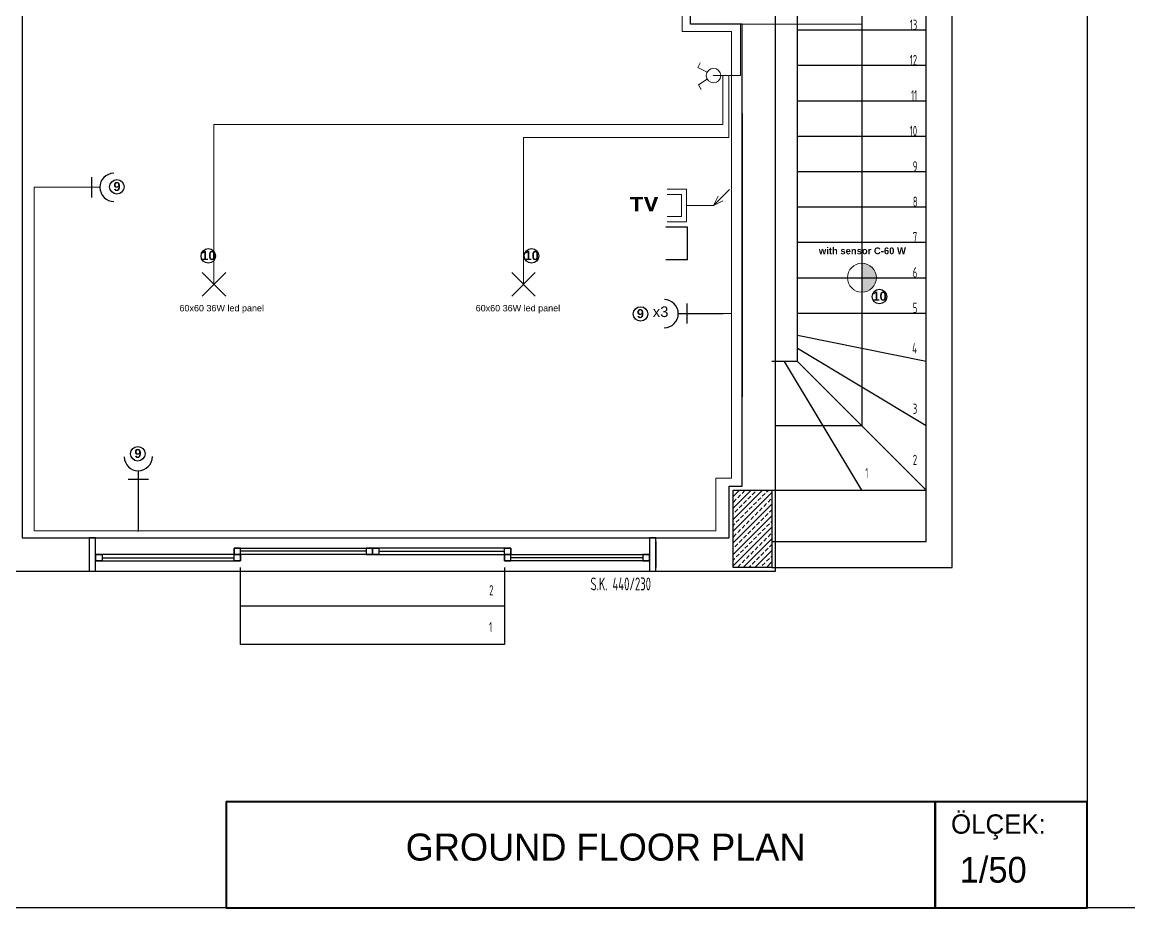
# Model space of a CAD drawing. Header units: millimetres. Extents: x 8112 to 17957, y 1641 to 8364.
# Drawn here: x 8958 to 9818, y 1641 to 2329 of the extents above; entities that cross this region are included whole.
import ezdxf

# ---------------------------------------------------------------- set-up
doc = ezdxf.new("R2010")
doc.units = ezdxf.units.MM
for name, color, linetype, lineweight in [('A-Antet', 255, 'Continuous', 40), ('ARMATUR', 7, 'Continuous', 30), ('priz', 4, 'Continuous', 25), ('ışık', 90, 'Continuous', 20)]:
    doc.layers.add(name, color=color, linetype=linetype, lineweight=lineweight)
for name, color, linetype in [('Bölme', 7, 'Continuous'), ('ELEKTRİK1', 10, 'Continuous'), ('ER-YAZI', 7, 'Continuous'), ('MİMARİ', 251, 'Continuous')]:
    doc.layers.add(name, color=color, linetype=linetype)
doc.styles.add('gabriola', font='GOTHIC.TTF')
doc.styles.add('ODA BÜYÜK', font='courbd.ttf', dxfattribs={"height": 17})
doc.styles.get("Standard").update_dxf_attribs({"font": 'arial.ttf'})
doc.styles.add('style1', font='isocpeur.ttf', dxfattribs={"width": 0.6})

# ---------------------------------------------------------------- blocks, each defined once
blk = doc.blocks.new('SK44020')
at = {"layer": 'MİMARİ'}
for p, q in [((0, 20), (0, 0)), ((440, 20), (440, 0))]:
    blk.add_line(p, q, dxfattribs=at)
at = {"layer": 'MİMARİ', "ltscale": 0.1}
for p, q in [((215, 12.5), (117.5, 12.5)), ((225, 12.5), (322.5, 12.5)), ((10, 7.5), (112.5, 7.5)), ((430, 7.5), (327.5, 7.5))]:
    blk.add_line(p, q, dxfattribs=at)
for points in [[(5, -3), (0, -3), (0, 23), (5, 23)], [(440, -3), (435, -3), (435, 23), (440, 23)], [(5, 10), (5, 5), (117.5, 5), (117.5, 10)], [(10, 10), (10, 5), (5, 5), (5, 10)], [(220, 15), (220, 10), (112.5, 10), (112.5, 15)], [(112.5, 15), (112.5, 10), (117.5, 10), (117.5, 15)], [(117.5, 10), (117.5, 5), (112.5, 5), (112.5, 10)], [(215, 15), (215, 10), (220, 10), (220, 15)], [(220, 15), (220, 10), (327.5, 10), (327.5, 15)], [(225, 15), (225, 10), (220, 10), (220, 15)], [(327.5, 15), (327.5, 10), (322.5, 10), (322.5, 15)], [(435, 10), (435, 5), (322.5, 5), (322.5, 10)], [(322.5, 10), (322.5, 5), (327.5, 5), (327.5, 10)], [(430, 10), (430, 5), (435, 5), (435, 10)]]:
    blk.add_lwpolyline(points, close=True, dxfattribs=at)

msp = doc.modelspace()

# ---------------------------------------------------------------- hatches: boundary and pattern name
at = {"layer": 'ışık'}
msp.add_hatch(color=1, dxfattribs=at).paths.add_polyline_path([(9610.23, 2141.32, -1), (9610.23, 2118.86)])

# ---------------------------------------------------------------- linework, layer by layer
for p, q in [((9785.09, 4640.64), (9785.09, 1659.31)), ((9785.09, 1659.31), (9785.09, 1640.64)), ((10317.33, 1640.64), (8769.77, 1640.64))]:
    msp.add_line(p, q)
at = {"layer": 'A-Antet'}
for points in [[(9667.02, 1722.87), (9116.49, 1722.87), (9116.49, 1640.64), (9667.02, 1640.64)], [(9785.09, 1722.87), (9667.02, 1722.87), (9667.02, 1640.64), (9785.09, 1640.64)]]:
    msp.add_lwpolyline(points, close=True, dxfattribs=at)
at = {"layer": 'ARMATUR', "color": 1}
for p, q in [((9097.89, 2134.02), (9116.21, 2115.7)), ((9116.21, 2134.02), (9097.89, 2115.7)), ((9338.3, 2134.02), (9356.63, 2115.7)), ((9356.63, 2134.02), (9338.3, 2115.7))]:
    msp.add_line(p, q, dxfattribs=at)
at = {"layer": 'Bölme', "color": 7}
for p, q in [((9474.89, 2169.22), (9458.09, 2169.22)), ((9474.89, 2144.02), (9474.89, 2169.22)), ((9474.89, 2144.02), (9458.09, 2144.02))]:
    msp.add_line(p, q, dxfattribs=at)
at = {"layer": 'Bölme', "color": 11, "true_color": 0xf27172}
for centre in [(9031.7, 2200.67), (9102.68, 2147.02), (9353.69, 2147.02), (9623.85, 2115.44), (9438.32, 2101.91), (9047.95, 1993.33)]:
    msp.add_circle(centre, 5.63, dxfattribs=at)
at = {"layer": 'ELEKTRİK1', "linetype": 'Continuous', "lineweight": 20, "ltscale": 0.3}
for q in [(9507.45, 2198.6), (9498.58, 2193.31), (9502.16, 2189.73)]:
    msp.add_line((9495.03, 2186.18), q, dxfattribs=at)
at = {"layer": 'ELEKTRİK1', "lineweight": 20}
msp.add_line((9495.03, 2186.18), (9474.12, 2186.18), dxfattribs=at)
at = {"layer": 'ELEKTRİK1', "linetype": 'Continuous', "lineweight": 20, "ltscale": 0.3}
for points in [[(9459.08, 2173.58), (9474.12, 2173.58), (9474.12, 2198.78), (9459.08, 2198.78)], [(9459.08, 2177.58), (9470.12, 2177.58), (9470.12, 2194.78), (9459.08, 2194.78)]]:
    msp.add_lwpolyline(points, dxfattribs=at)
at = {"layer": 'MİMARİ'}
for p, q in [((9543.23, 1902.09), (9543.23, 2908.09)), ((8958.23, 2567.09), (8958.23, 1928.09)), ((9477.23, 2327.09), (9477.23, 2363.09)), ((9660.23, 1925.09), (9660.23, 2360.09)), ((9680.23, 1905.09), (9680.23, 2360.09)), ((9560.23, 2065.09), (9560.23, 2350.09)), ((9610.23, 2350.09), (9610.23, 2015.09)), ((9517.23, 2327.09), (9477.23, 2327.09)), ((9517.23, 1968.09), (9517.23, 2327.09)), ((9560.23, 2322.59), (9660.23, 2322.59)), ((9560.23, 2295.09), (9660.23, 2295.09)), ((9560.23, 2267.59), (9660.23, 2267.59)), ((9517.23, 2257.59), (9517.23, 2037.59)), ((9560.23, 2240.09), (9660.23, 2240.09)), ((9560.23, 2212.59), (9660.23, 2212.59)), ((9560.23, 2185.09), (9660.23, 2185.09)), ((9560.23, 2157.59), (9660.23, 2157.59)), ((9560.23, 2130.09), (9660.23, 2130.09)), ((9560.23, 2102.59), (9660.23, 2102.59)), ((9660.23, 2065.09), (9560.23, 2085.09)), ((9660.23, 2015.09), (9560.23, 2075.09)), ((9560.23, 2065.09), (9540.23, 2065.09)), ((9610.23, 1965.09), (9550.23, 2065.09)), ((9660.23, 1965.09), (9560.23, 2065.09)), ((9610.23, 2015.09), (9543.23, 2015.09)), ((9507.23, 1928.09), (9507.23, 1968.09)), ((9507.23, 1968.09), (9517.23, 1968.09)), ((9510.23, 1905.09), (9510.23, 1965.09)), ((9510.23, 1965.09), (9540.23, 1965.09)), ((9540.23, 1965.09), (9540.23, 1905.09)), ((9540.23, 1965.09), (9660.23, 1965.09)), ((8958.23, 1928.09), (9507.23, 1928.09)), ((9540.23, 1925.09), (9660.23, 1925.09)), ((8337.23, 1902.09), (9543.23, 1902.09)), ((9127.73, 1875.09), (9127.73, 1905.09)), ((9332.73, 1905.09), (9332.73, 1875.09)), ((9540.23, 1905.09), (9510.23, 1905.09)), ((9540.23, 1905.09), (9680.23, 1905.09)), ((9332.73, 1875.09), (9127.73, 1875.09)), ((9127.73, 1845.09), (9127.73, 1875.09)), ((9332.73, 1875.09), (9332.73, 1845.09)), ((9332.73, 1845.09), (9127.73, 1845.09))]:
    msp.add_line(p, q, dxfattribs=at)
at = {"layer": 'MİMARİ', "linetype": 'Continuous'}
for p, q in [((9510.23, 1960.12), (9515.2, 1965.09)), ((9510.23, 1951.14), (9524.18, 1965.09)), ((9510.23, 1942.16), (9533.16, 1965.09)), ((9510.23, 1964.61), (9510.71, 1965.09)), ((9510.23, 1933.18), (9540.23, 1963.18)), ((9513.79, 1959.19), (9516.03, 1961.44)), ((9517.15, 1962.56), (9519.4, 1964.8)), ((9521.64, 1958.07), (9523.89, 1960.31)), ((9525.01, 1961.44), (9527.26, 1963.68)), ((9528.38, 1964.8), (9528.67, 1965.09)), ((9532.87, 1960.31), (9535.11, 1962.56)), ((9536.24, 1963.68), (9537.65, 1965.09)), ((9510.23, 1924.2), (9540.23, 1954.2)), ((9510.42, 1955.82), (9512.66, 1958.07)), ((9514.91, 1951.33), (9517.15, 1953.58)), ((9518.28, 1954.7), (9520.52, 1956.95)), ((9522.77, 1950.21), (9525.01, 1952.46)), ((9526.13, 1953.58), (9528.38, 1955.82)), ((9529.5, 1956.95), (9531.75, 1959.19)), ((9530.62, 1949.09), (9532.87, 1951.33)), ((9533.99, 1952.46), (9536.24, 1954.7)), ((9537.36, 1955.82), (9539.6, 1958.07)), ((9510.23, 1946.65), (9510.42, 1946.84)), ((9510.23, 1915.22), (9540.23, 1945.22)), ((9511.54, 1947.97), (9513.79, 1950.21)), ((9512.66, 1940.11), (9514.91, 1942.35)), ((9516.03, 1943.47), (9518.28, 1945.72)), ((9519.4, 1946.84), (9521.64, 1949.09)), ((9523.89, 1942.35), (9526.13, 1944.6)), ((9527.26, 1945.72), (9529.5, 1947.97)), ((9531.75, 1941.23), (9533.99, 1943.47)), ((9535.11, 1944.6), (9537.36, 1946.84)), ((9538.48, 1947.97), (9540.23, 1949.71)), ((9510.23, 1937.67), (9511.54, 1938.98)), ((9510.23, 1906.24), (9540.23, 1936.24)), ((9513.79, 1932.25), (9516.03, 1934.49)), ((9517.15, 1935.62), (9519.4, 1937.86)), ((9520.52, 1938.98), (9522.77, 1941.23)), ((9525.01, 1934.49), (9527.26, 1936.74)), ((9528.38, 1937.86), (9530.62, 1940.11)), ((9532.87, 1933.37), (9535.11, 1935.62)), ((9536.24, 1936.74), (9538.48, 1938.98)), ((9539.6, 1940.11), (9540.23, 1940.73)), ((9510.42, 1928.88), (9512.66, 1931.13)), ((9514.91, 1924.39), (9517.15, 1926.64)), ((9518.06, 1905.09), (9540.23, 1927.26)), ((9518.28, 1927.76), (9520.52, 1930)), ((9521.64, 1931.13), (9523.89, 1933.37)), ((9522.77, 1923.27), (9525.01, 1925.51)), ((9526.13, 1926.64), (9528.38, 1928.88)), ((9529.5, 1930), (9531.75, 1932.25)), ((9533.99, 1925.51), (9536.24, 1927.76)), ((9537.36, 1928.88), (9539.6, 1931.13)), ((9510.23, 1919.71), (9510.42, 1919.9)), ((9511.54, 1921.02), (9513.79, 1923.27)), ((9516.03, 1916.53), (9518.28, 1918.78)), ((9519.4, 1919.9), (9521.64, 1922.15)), ((9523.89, 1915.41), (9526.13, 1917.66)), ((9527.04, 1905.09), (9540.23, 1918.28)), ((9527.26, 1918.78), (9529.5, 1921.02)), ((9530.62, 1922.15), (9532.87, 1924.39)), ((9531.75, 1914.29), (9533.99, 1916.53)), ((9535.11, 1917.66), (9537.36, 1919.9)), ((9538.48, 1921.02), (9540.23, 1922.77)), ((9510.23, 1910.73), (9511.54, 1912.04)), ((9512.66, 1913.17), (9514.91, 1915.41)), ((9517.15, 1908.68), (9519.4, 1910.92)), ((9520.52, 1912.04), (9522.77, 1914.29)), ((9525.01, 1907.55), (9527.26, 1909.8)), ((9528.38, 1910.92), (9530.62, 1913.17)), ((9532.87, 1906.43), (9535.11, 1908.68)), ((9536.02, 1905.09), (9540.23, 1909.3)), ((9536.24, 1909.8), (9538.48, 1912.04)), ((9539.6, 1913.17), (9540.23, 1913.79)), ((9513.79, 1905.31), (9516.03, 1907.55)), ((9522.55, 1905.09), (9523.89, 1906.43)), ((9531.53, 1905.09), (9531.75, 1905.31))]:
    msp.add_line(p, q, dxfattribs=at)
at = {"layer": 'priz'}
for p, q in [((9011.88, 2208.07), (9011.88, 2192.48)), ((9474.29, 2109.99), (9474.29, 2094.4)), ((9467.67, 2102.19), (9502.45, 2102.19)), ((9048.34, 1980.14), (9048.34, 1933.09)), ((9040.54, 1973.52), (9056.13, 1973.52))]:
    msp.add_line(p, q, dxfattribs=at)
for centre, start, end in [((9029.46, 2200.28), 90.79588, 270), ((9456.71, 2102.19), 270, 89.20412), ((9048.34, 1991.1), 180.79588, 0)]:
    msp.add_arc(centre, 10.96, start, end, dxfattribs=at)
at = {"layer": 'ışık', "color": 3}
for p, q in [((9515.86, 2327.09), (9610.23, 2327.09)), ((9610.23, 2327.09), (9610.23, 2322.59)), ((9610.23, 2130.09), (9610.23, 2322.59)), ((9495, 2287.08), (9502.12, 2287.08)), ((9506.85, 2239), (9506.85, 2287.15)), ((9347.47, 2124.86), (9347.47, 2239)), ((9347.47, 2239), (9506.85, 2239))]:
    msp.add_line(p, q, dxfattribs=at)
at = {"layer": 'ışık', "color": 1}
for p, q in [((9482.8, 2293.42), (9484.71, 2297.05)), ((9489.97, 2289.6), (9482.75, 2293.42)), ((9610.23, 2141.32), (9610.23, 2118.86))]:
    msp.add_line(p, q, dxfattribs=at)
at = {"layer": 'ışık', "color": 4}
msp.add_line((9502.45, 2102.19), (9508.98, 2102.19), dxfattribs=at)
for points in [[(9498.26, 2528.14), (9487.74, 2528.14), (9487.74, 2494.27), (9524.98, 2494.27), (9524.98, 2413.53), (9524.98, 2399.6), (9524.98, 2366.94), (9470.7, 2366.94), (9470.7, 2321.39), (9508.98, 2321.39), (9508.98, 2063.71), (9508.98, 1974.28), (9496.68, 1974.28), (9496.68, 1933.47), (8967.51, 1933.47)], [(8967.51, 1933.47), (8967.51, 2200.28), (8971.46, 2200.28), (9018.51, 2200.28)]]:
    msp.add_lwpolyline(points, dxfattribs=at)
at = {"layer": 'ışık', "color": 3}
for points in [[(9495, 2287.08), (9515.86, 2287.21), (9515.86, 2327.09), (9477.23, 2327.09), (9477.23, 2363.09), (9534.21, 2363.09), (9534.21, 2430.09), (9534.21, 2500.15), (9493.17, 2500.15), (9493.17, 2507.3)], [(9107.05, 2124.86), (9107.05, 2248.98), (9502.12, 2248.98), (9502.12, 2287.08)]]:
    msp.add_lwpolyline(points, dxfattribs=at)
at = {"layer": 'ışık', "color": 1, "const_width": 0.409}
msp.add_lwpolyline([(9494.62, 2287.17, -1), (9495.03, 2287.18, -1)], format="xyb", close=True, dxfattribs=at)
at = {"layer": 'ışık', "color": 1}
msp.add_lwpolyline([(9490.18, 2284.19), (9483.26, 2279.84), (9485.45, 2276.36)], dxfattribs=at)
msp.add_circle((9495, 2287.08), 5.63, dxfattribs=at)
for start, end in [(90, 270), (270, 90)]:
    msp.add_arc((9610.23, 2130.09), 11.23, start, end, dxfattribs=at)

# ---------------------------------------------------------------- block references
at = {"layer": 'MİMARİ', "xscale": -1}
msp.add_blockref('SK44020', (9450.23, 1905.09), dxfattribs=at)

# ---------------------------------------------------------------- texts
at = {"layer": 'A-Antet', "attachment_point": 1, "style": 'gabriola'}
for s, width, gutter_width, insert, char_height in [('{\\fCentury Gothic|b0|i0|c162|p34;ÖLÇEK:}', 79.2703, 1, (9679.44, 1713.26), 15), ('GROUND FLOOR PLAN', 567.4274, 0.7, (9255.98, 1698.36), 21), ('1/50', 79.2703, 1, (9686.15, 1680.25), 20)]:
    msp.add_mtext_dynamic_manual_height_columns(s, width=width, gutter_width=gutter_width, heights=[0], dxfattribs=dict(at, insert=insert, char_height=char_height))
at = {"layer": 'Bölme', "color": 11, "true_color": 0xf27172, "char_height": 7, "attachment_point": 2}
for s, insert in [('{\\fArial|b1|i0|c162|p34;9}', (9031.79, 2204.43)), ('{\\fArial|b1|i0|c162|p34;10}', (9102.78, 2150.79)), ('{\\fArial|b1|i0|c162|p34;10}', (9353.78, 2150.79)), ('{\\fArial|b1|i0|c162|p34;10}', (9623.94, 2119.2)), ('{\\fArial|b1|i0|c162|p34;9}', (9438.22, 2105.67)), ('{\\fArial|b1|i0|c162|p34;9}', (9048.04, 1997.09))]:
    msp.add_mtext(s, dxfattribs=dict(at, insert=insert))
at = {"layer": 'ER-YAZI', "lineweight": 20, "style": 'ODA BÜYÜK'}
msp.add_text('TV', height=11.2, dxfattribs=at).set_placement((9429.66, 2181.65))
at = {"layer": 'MİMARİ', "style": 'style1', "width": 0.6}
for s, p in [('13', (9647.38, 2322.59)), ('12', (9647.38, 2295.09)), ('11', (9648.34, 2267.59)), ('10', (9647.38, 2240.09)), ('9', (9649.78, 2212.59)), ('8', (9649.78, 2185.09)), ('7', (9649.78, 2157.59)), ('6', (9649.78, 2130.09)), ('5', (9649.78, 2102.59)), ('4', (9649.3, 2071.28)), ('3', (9649.78, 2024.3)), ('2', (9649.78, 1984.55)), ('1', (9612.85, 1974.28)), ('2', (9320.83, 1883.32)), ('1', (9320.83, 1854.77))]:
    msp.add_text(s, height=8, dxfattribs=at).set_placement(p)
at = {"layer": 'MİMARİ', "lineweight": 15, "style": 'style1', "width": 0.6}
msp.add_text('S.K. 440/230', height=10, dxfattribs=at).set_placement((9399.5, 1887.24))
at = {"layer": 'priz', "color": 31, "true_color": 0xfecc66}
msp.add_text('x3', height=8.25, dxfattribs=at).set_placement((9447.83, 2099.52))
at = {"layer": 'ışık', "color": 1, "insert": (9576.81, 2148.25), "char_height": 4.44, "attachment_point": 7}
msp.add_mtext('{\\fArial|b1|i0|c162|p34;\\H1.182x;with sensor C-60 W}', dxfattribs=at)
at = {"layer": 'ışık', "color": 4, "char_height": 5, "attachment_point": 1}
for insert in [(9080.29, 2108.94), (9310.31, 2108.94)]:
    msp.add_mtext_dynamic_manual_height_columns('{\\C1;60x60 36W led panel}', width=71.8171, gutter_width=12.5, heights=[0], dxfattribs=dict(at, insert=insert))

doc.saveas('drawing.dxf')
